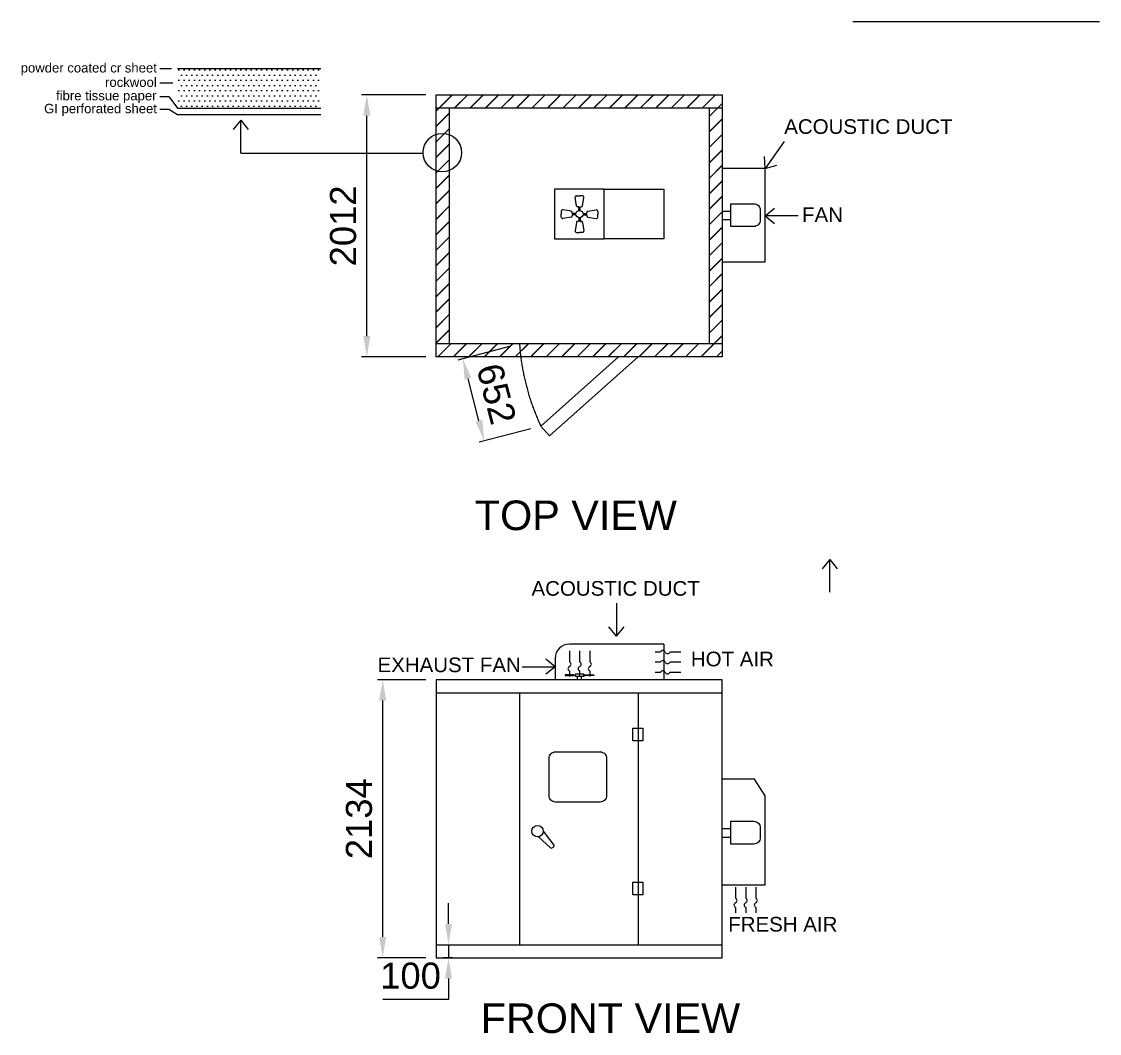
# Model space of a CAD drawing. Header units: millimetres. Extents: x -110 to 28247, y -10640 to 10434.
# Drawn here: x 11678 to 19949, y 2667 to 10434 of the extents above; entities that cross this region are included whole.
import ezdxf

# ---------------------------------------------------------------- set-up
doc = ezdxf.new("R2010")
doc.units = ezdxf.units.MM
doc.linetypes.add('DASHEDX2', pattern=[38.1, 25.4, -12.7])
doc.layers.add('M-HVAC-EXHA', color=6, linetype='Continuous')
doc.styles.get("Standard").update_dxf_attribs({"font": 'Arial.ttf'})
doc.dimstyles.new('ISO-25', dxfattribs={"dimscale": 80, "dimtxt": 2.5, "dimasz": 2, "dimexe": 0.5, "dimexo": 1, "dimgap": 1, "dimtad": 3, "dimtoh": 1, "dimdec": 0, "dimdsep": 46, "dimtxsty": 'Standard', "dimcen": 1, "dimclrd": 1, "dimclre": 1, "dimclrt": 5, "dimadec": 5, "dimazin": 0, "dimtfac": 1, "dimtdec": 0, "dimtmove": 0, "dimatfit": 3, "dimfxl": 1, "dimlwd": 0, "dimlwe": 0, "dimarcsym": 0})

# ---------------------------------------------------------------- blocks, each defined once
blk = doc.blocks.new('*U76')
for p, q in [((-22.8, -6.5), (-33.9, 58.4)), ((-24.1, 70.1), (0, 70.1)), ((24.1, 70.1), (0, 70.1)), ((22.8, -6.5), (33.9, 58.4)), ((-5.8, -14.8), (-13, -14.8)), ((-5.8, -43.4), (-5.8, -14.8)), ((0, -70.1), (0, -70.1)), ((0, -70.1), (0, -70.1)), ((0, -70.1), (0, -70.1)), ((0, -70.1), (0, -70.1)), ((0, -70.1), (0, -70.1)), ((0, -70.1), (0, -70.1)), ((0, -70.1), (0, -70.1)), ((0, -70.1), (0, -70.1)), ((5.8, -43.4), (5.8, -14.8)), ((5.8, -14.8), (13, -14.8))]:
    blk.add_line(p, q)
for centre, start, end in [((-24.1, 60.1), 90, 189.72313), ((24.1, 60.1), 350.27687, 90), ((-13, -4.8), 189.72313, 270), ((13, -4.8), 270, 350.27687)]:
    blk.add_arc(centre, 10, start, end)
blk = doc.blocks.new('*U78')
at = {"color": 0, "linetype": 'ByBlock', "lineweight": -2, "transparency": 16777216}
blk.add_blockref('*U76', (29339.4, -5386.8), dxfattribs=at)
for p, rotation in [((29269.3, -5456.9), 90), ((29339.4, -5527), 180), ((29409.5, -5456.9), 270)]:
    blk.add_blockref('*U76', p, dxfattribs=dict(at, rotation=rotation))
blk = doc.blocks.new('*D80')
at = {"color": 1, "lineweight": 0, "transparency": 16777216}
for p, q in [((14780.6, 5382.1), (14409.8, 5382.1)), ((14449.8, 3408.1), (14449.8, 5222.1)), ((14780.6, 3248.1), (14409.8, 3248.1))]:
    blk.add_line(p, q, dxfattribs=at)
at = {"color": 1, "transparency": 16777216}
for points in [[(14423.2, 5222.1), (14476.5, 5222.1), (14449.8, 5382.1)], [(14423.2, 3408.1), (14476.5, 3408.1), (14449.8, 3248.1)]]:
    blk.add_solid(points, dxfattribs=at)
at = {"layer": 'Defpoints', "color": 0, "transparency": 16777216}
for p in [(14449.8, 5382.1), (14860.6, 5382.1), (14860.6, 3248.1)]:
    blk.add_point(p, dxfattribs=at)
at = {"color": 5, "transparency": 16777216, "insert": (14268.5, 4315.1), "char_height": 200, "attachment_point": 5, "rotation": 90}
blk.add_mtext('2134', dxfattribs=at)
blk = doc.blocks.new('*D81')
at = {"color": 1, "lineweight": 0, "transparency": 16777216}
for p, q in [((14954.5, 3508.1), (14954.5, 3668.1)), ((14940.6, 3348.1), (14994.5, 3348.1)), ((14954.5, 3348.1), (14954.5, 3248.1)), ((14984, 3248.1), (14914.5, 3248.1)), ((14954.5, 3088.1), (14954.5, 2928.1)), ((14954.5, 2928.1), (14451.6, 2928.1))]:
    blk.add_line(p, q, dxfattribs=at)
at = {"color": 1, "transparency": 16777216}
for points in [[(14927.9, 3508.1), (14981.2, 3508.1), (14954.5, 3348.1)], [(14927.9, 3088.1), (14981.2, 3088.1), (14954.5, 3248.1)]]:
    blk.add_solid(points, dxfattribs=at)
at = {"layer": 'Defpoints', "color": 0, "transparency": 16777216}
for p in [(14860.6, 3348.1), (14954.5, 3248.1), (15064, 3248.1)]:
    blk.add_point(p, dxfattribs=at)
at = {"color": 5, "transparency": 16777216, "insert": (14663.1, 3109.5), "char_height": 200, "attachment_point": 5}
blk.add_mtext('100', dxfattribs=at)
blk = doc.blocks.new('*D82')
at = {"color": 1, "lineweight": 0, "transparency": 16777216}
for p, q in [((14780.6, 9871.4), (14287.8, 9871.4)), ((14327.8, 8019.4), (14327.8, 9711.4)), ((14780.6, 7859.4), (14287.8, 7859.4))]:
    blk.add_line(p, q, dxfattribs=at)
at = {"color": 1, "transparency": 16777216}
for points in [[(14301.1, 9711.4), (14354.5, 9711.4), (14327.8, 9871.4)], [(14301.1, 8019.4), (14354.5, 8019.4), (14327.8, 7859.4)]]:
    blk.add_solid(points, dxfattribs=at)
at = {"layer": 'Defpoints', "color": 0, "transparency": 16777216}
for p in [(14327.8, 9871.4), (14860.6, 9871.4), (14860.6, 7859.4)]:
    blk.add_point(p, dxfattribs=at)
at = {"color": 5, "transparency": 16777216, "insert": (14146.4, 8865.4), "char_height": 200, "attachment_point": 5, "rotation": 90}
blk.add_mtext('2012', dxfattribs=at)
blk = doc.blocks.new('Return Air -1')
for p, q in [((128, 0), (0, 0)), ((613, 0), (348, 0))]:
    blk.add_line(p, q)
blk.add_lwpolyline([(613, 0, 0, 98.8, 0), (391, 0, 0, 0, 0), (388, 0, 0, 0, 0)], format="xyseb")
for centre, start, end in [((183, -22), 21.98, 158.02), ((293, 22), 201.98, 338.02)]:
    blk.add_arc(centre, 59.1, start, end)
blk = doc.blocks.new('*D79')
at = {"color": 1, "lineweight": 0, "transparency": 16777216}
for p, q in [((15421.7, 7939.3), (15025.4, 7836.2)), ((15187.9, 7370.3), (15104.4, 7691.4)), ((15585.8, 7308.5), (15189.5, 7205.4))]:
    blk.add_line(p, q, dxfattribs=at)
at = {"color": 1, "transparency": 16777216}
for points in [[(15130.2, 7698.1), (15078.6, 7684.7), (15064.1, 7846.3)], [(15213.7, 7377), (15162.1, 7363.6), (15228.2, 7215.5)]]:
    blk.add_solid(points, dxfattribs=at)
at = {"layer": 'Defpoints', "color": 0, "transparency": 16777216}
for p in [(15499.1, 7959.4), (15064.1, 7846.3), (15663.2, 7328.6)]:
    blk.add_point(p, dxfattribs=at)
at = {"color": 5, "transparency": 16777216, "insert": (15321.7, 7576.5), "char_height": 200, "attachment_point": 5, "rotation": 284.58293}
blk.add_mtext('652', dxfattribs=at)

msp = doc.modelspace()

# ---------------------------------------------------------------- hatches: boundary and pattern name
h = msp.add_hatch()
h.set_pattern_fill('DOTS', color=256, scale=25, style=0)
h.set_pattern_definition([(0, (10821.87, 8713.003), (19.84375, 39.6875), [0, -39.6875])])
h.paths.add_polyline_path([(12874.2, 9769.3), (13974.2, 9769.3), (13974.2, 10073.8), (12874.2, 10073.8)])
at = {"true_color": 0x939598}
h = msp.add_hatch(dxfattribs=at)
h.set_pattern_fill('JIS_LC_20', color=252, scale=4.2)
h.set_pattern_definition([(45, (-11309.07, 13990.67), (-59.39697, 59.39697), []), (45, (-11307.39, 13990.67), (-59.39697, 59.39697), [])])
h.paths.add_polyline_path([(17055.6, 9771.4), (17055.6, 9871.4), (14860.6, 9871.4), (14860.6, 9771.4), (14960.6, 9771.4)])
h.paths.add_polyline_path([(17055.6, 9771.4), (16955.6, 9771.4), (16955.6, 7959.4), (17055.6, 7959.4)])
h.paths.add_polyline_path([(17055.6, 7859.4), (17055.6, 7959.4), (14860.6, 7959.4), (14860.6, 7859.4)])
h.paths.add_polyline_path([(14860.6, 7959.4), (14960.6, 7959.4), (14960.6, 9771.4), (14860.6, 9771.4)])

# ---------------------------------------------------------------- linework, layer by layer
at = {"color": 5}
msp.add_line((18056.8, 10434.1), (19949.4, 10434.1), dxfattribs=at)
at = {"color": 8}
for p, q in [((12740.5, 10073.8), (12828.8, 10073.8)), ((12740.5, 9963.9), (12839.8, 9963.9)), ((12740.5, 9858.7), (12808.2, 9858.7)), ((12808.2, 9858.7), (12874.2, 9769.3)), ((12740.5, 9761.5), (12808.2, 9761.5)), ((12808.2, 9761.5), (12874.2, 9721.3)), ((13360.3, 9677.3), (13302.1, 9605.6)), ((13360.3, 9424.3), (13360.3, 9677.3)), ((13360.3, 9677.3), (13418.5, 9605.6)), ((17530.7, 9514.3), (17385.2, 9307.4)), ((13360.3, 9424.3), (14759.7, 9424.3)), ((17385.2, 9307.4), (17378.8, 9399.5)), ((17385.2, 9307.4), (17474, 9332.6)), ((17385.2, 8942.3), (17456.9, 9000.5)), ((17638.2, 8942.3), (17385.2, 8942.3)), ((17385.2, 8942.3), (17456.9, 8884.1)), ((17879.5, 6306.2), (17821.3, 6234.4)), ((17879.5, 6053.1), (17879.5, 6306.2)), ((17879.5, 6306.2), (17937.7, 6234.4)), ((16243.9, 5969.9), (16243.9, 5716.9)), ((16243.9, 5716.9), (16185.7, 5788.6)), ((16243.9, 5716.9), (16302.1, 5788.6)), ((15519.8, 5482), (15772.8, 5482)), ((15772.8, 5482), (15701.1, 5540.2)), ((15772.8, 5482), (15701.1, 5423.8))]:
    msp.add_line(p, q, dxfattribs=at)
for p, q in [((12874.2, 10073.8), (13974.2, 10073.8)), ((14860.6, 9871.4), (17055.6, 9871.4)), ((14860.6, 7859.4), (14860.6, 9871.4)), ((17055.6, 9871.4), (17055.6, 7859.4)), ((12874.2, 9769.3), (13974.2, 9769.3)), ((14860.6, 9771.4), (17055.6, 9771.4)), ((14860.6, 9771.4), (14960.6, 9771.4)), ((14960.6, 9771.4), (14960.6, 7959.4)), ((16955.6, 9771.4), (16955.6, 7959.4)), ((12874.2, 9721.3), (13974.2, 9721.3)), ((17385.2, 9307.4), (17055.6, 9307.4)), ((17385.2, 8588.5), (17385.2, 9307.4)), ((15767.6, 9147.4), (15767.6, 8766.4)), ((16148.6, 9147.4), (15767.6, 9147.4)), ((16148.6, 8766.4), (16148.6, 9147.4)), ((16148.6, 9147.4), (16606, 9147.4)), ((16606, 9147.4), (16606, 8766.4)), ((17120.2, 8976.9), (17055.6, 8976.9)), ((17120.2, 8912.6), (17055.6, 8912.6)), ((15767.6, 8766.4), (16148.6, 8766.4)), ((16606, 8766.4), (16148.6, 8766.4)), ((17055.6, 8588.5), (17385.2, 8588.5)), ((17055.6, 7959.4), (14860.6, 7959.4)), ((17055.6, 7859.4), (14860.6, 7859.4)), ((16258.8, 7859.4), (15663.2, 7328.6)), ((16409.1, 7859.4), (15729.7, 7254)), ((15729.7, 7254), (15663.2, 7328.6)), ((16606, 5655.5), (15882.8, 5655.5)), ((16606, 5655.5), (16606, 5382.1)), ((15772.8, 5545.5), (15772.8, 5382.1)), ((14860.6, 5382.1), (14860.6, 3248.1)), ((17055.6, 5382.1), (14860.6, 5382.1)), ((15914.2, 5415.5), (15914.2, 5418.2)), ((15914.2, 5418.2), (15928, 5418.2)), ((15928, 5415.5), (15914.2, 5415.5)), ((15945.1, 5382.1), (15945.1, 5407.9)), ((15974.3, 5382.1), (15959.8, 5382.1)), ((15974.3, 5382.1), (15974.3, 5407.9)), ((16005.4, 5418.2), (15990.2, 5418.2)), ((15990.2, 5415.5), (16005.4, 5415.5)), ((16005.4, 5415.5), (16005.4, 5418.2)), ((17055.6, 3248.1), (17055.6, 5382.1)), ((14860.6, 5282.1), (17055.6, 5282.1)), ((15503.1, 3348.1), (15503.1, 5282.1)), ((16413.1, 3348.1), (16413.1, 5282.1)), ((17302.5, 4619.1), (17055.6, 4619.1)), ((17385.2, 4490.1), (17302.5, 4619.1)), ((17385.2, 3808.7), (17385.2, 4490.1)), ((15682.1, 4219.6), (15763.2, 4112.4)), ((17120.2, 4236.5), (17055.6, 4236.5)), ((15644.9, 4176.2), (15737.4, 4092.1)), ((17120.2, 4172.1), (17055.6, 4172.1)), ((15760.6, 4097.9), (15749.5, 4091)), ((17055.6, 3808.7), (17385.2, 3808.7)), ((14860.6, 3348.1), (17055.6, 3348.1)), ((15503.1, 3348.1), (16413.1, 3348.1)), ((14860.6, 3248.1), (17055.6, 3248.1))]:
    msp.add_line(p, q)
for points in [[(17120.2, 9036.1), (17296.6, 9036.1, -0.414214), (17346.6, 8986.1), (17346.6, 8911.2, -0.414214), (17296.6, 8861.2), (17120.2, 8861.2)], [(15776, 4828.6), (16117.5, 4828.6, -0.414214), (16167.5, 4778.6), (16167.5, 4493.3, -0.414214), (16117.5, 4443.3), (15776, 4443.3, -0.414214), (15726, 4493.3), (15726, 4778.6, -0.414214)], [(17120.2, 4295.6), (17296.6, 4295.6, -0.414214), (17346.6, 4245.6), (17346.6, 4170.7, -0.414214), (17296.6, 4120.7), (17120.2, 4120.7)]]:
    msp.add_lwpolyline(points, format="xyb", close=True)
for points in [[(15914.2, 5419.2), (15848.7, 5419.2), (15848.7, 5415.5), (15914.2, 5415.5)], [(15928, 5426.9), (15990.2, 5426.9), (15990.2, 5407.9), (15928, 5407.9)], [(16005.4, 5419.2), (16070.9, 5419.2), (16070.9, 5415.5), (16005.4, 5415.5)], [(16370.1, 5009.7), (16445.8, 5009.7), (16445.8, 4912), (16370.1, 4912)], [(16370.1, 3829.3), (16445.8, 3829.3), (16445.8, 3731.7), (16370.1, 3731.7)]]:
    msp.add_lwpolyline(points, close=True)
msp.add_circle((14907.4, 9428.3), 147.7, dxfattribs=at)
for centre, radius in [((15959.7, 8955.8), 27.3), ((15638.2, 4219.6), 43.9)]:
    msp.add_circle(centre, radius)
at = {"color": 8, "linetype": 'DASHEDX2', "ltscale": 1000}
msp.add_arc((17256.6, 8079.9), 1761.6, 183.92173, 205.24413, dxfattribs=at)
for centre, radius, start, end in [((15882.8, 5545.5), 110, 90, 180), ((15744.2, 4099.5), 10, 227.71833, 301.96691), ((15755.3, 4106.4), 10, 301.96691, 37.12938)]:
    msp.add_arc(centre, radius, start, end)

# ---------------------------------------------------------------- block references
msp.add_blockref('*U78', (-13379.7, 14412.7))
at = {"layer": 'M-HVAC-EXHA', "xscale": 0.3200000000000001, "yscale": 0.3200000000000001, "zscale": 0.3200000000000001}
for p, rotation in [((15882.7, 5407.9), 90.00072537065739), ((15960.8, 5407.9), 90.00072537065739), ((16038.8, 5407.9), 90.00072537065739), ((16540.7, 5594.7), 0.0007253706573671989), ((16540.7, 5516.7), 0.0007253706573671989), ((16540.7, 5438.7), 0.0007253706573671989), ((17156.9, 3594), 90.00072537065735), ((17234.9, 3594), 90.00072537065735), ((17312.9, 3594), 90.00072537065735)]:
    msp.add_blockref('Return Air -1', p, dxfattribs=dict(at, rotation=rotation))

# ---------------------------------------------------------------- texts
at = {"color": 8}
for s, height, p in [('powder coated cr sheet', 71.948, (11671.9, 10043.1)), ('rockwool', 71.95, (12319, 9932.4)), ('fibre tissue paper', 71.948, (11943.1, 9829.5)), ('GI perforated sheet', 71.948, (11851.3, 9730.3))]:
    msp.add_text(s, height=height, dxfattribs=at).set_placement(p)
for s, height, p in [('ACOUSTIC DUCT', 112.45, (17530.7, 9571.8)), ('FAN', 112.45, (17667.2, 8894.9)), ('TOP VIEW', 227.08, (15156.6, 6530.6)), ('ACOUSTIC DUCT', 112.45, (15591.4, 6026.9)), ('EXHAUST FAN', 112.45, (14409.8, 5440.2)), ('HOT AIR', 112.45, (16814.1, 5485)), ('FRESH AIR', 112.45, (17100.8, 3449.2)), ('FRONT VIEW', 227.08, (15201.5, 2670.3))]:
    msp.add_text(s, height=height).set_placement(p)

# ---------------------------------------------------------------- dimensions: what is measured, and where the dimension line sits
for base, p1, p2, picture, middle in [((14327.8, 9871.4), (14860.6, 7859.4), (14860.6, 9871.4), '*D82', (14146.4, 8865.4)), ((14449.8, 5382.1), (14860.6, 3248.1), (14860.6, 5382.1), '*D80', (14268.5, 4315.1)), ((14954.5, 3248.1), (14860.6, 3348.1), (15064, 3248.1), '*D81', (14663.1, 3109.5))]:
    dim = msp.add_linear_dim(base=base, p1=p1, p2=p2, angle=90, dimstyle='ISO-25')
    dim.commit()
    dim.dimension.update_dxf_attribs({"geometry": picture, "text_midpoint": middle})
dim = msp.add_aligned_dim(p1=(15663.2, 7328.6), p2=(15499.1, 7959.4), distance=449.5, dimstyle='ISO-25')
dim.commit()
dim.dimension.update_dxf_attribs({"geometry": '*D79', "text_midpoint": (15321.7, 7576.5)})

doc.saveas('drawing.dxf')
